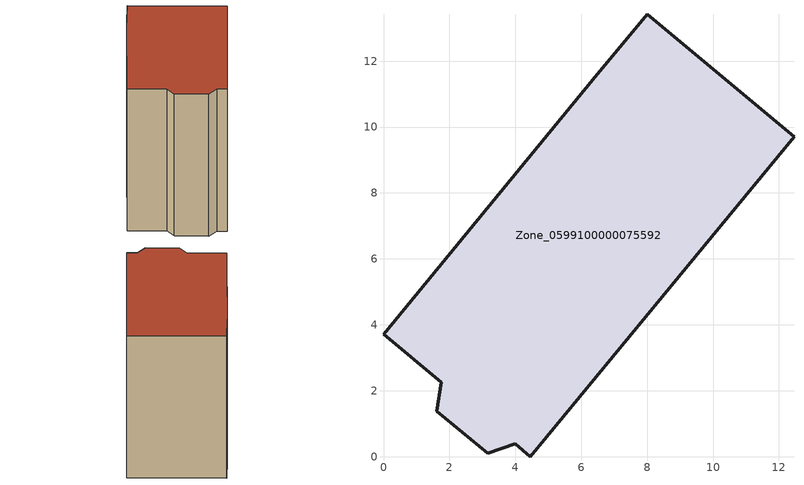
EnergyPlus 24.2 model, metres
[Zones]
Zone_0599100000075592
 floor ground (C_G): 8,13.42 12.46,9.7 4.45,0 3.99,0.38 3.16,0.1 1.62,1.38 1.75,2.25 0,3.71 6.35,11.44 z0
 wall outside (C_F): 1.75,2.25 1.62,1.38 3.16,0.1 3.99,0.38 4.45,0 12.46,9.7 8,13.42 6.35,11.44 0,3.71 1.75,2.25 z0:8.9
 roof outside (C_R): 6.35,11.44 0,3.71 1.75,2.25 1.62,1.38 3.16,0.1 3.99,0.38 4.45,0 12.46,9.7 8,13.42 z8.9
[BUILDING]
Pand.0599100000075592: North Axis=0; Terrain=City; Loads Convergence Tolerance Value=0.04; Temperature Convergence Tolerance Value=0.4; Solar Distribution=FullExterior; Maximum Number of Warmup Days=25; Minimum Number of Warmup Days=1
[Site:Location]
Rotterdam.The.Hague.AP_ZH_NLD Design_Conditions: Latitude=51.96; Longitude=4.45; Time Zone=1; Elevation=-4.5
[SITE:GROUNDTEMPERATURE:BUILDINGSURFACE]
18, 18, 18, 18, 18, 18, 18, 18, 18, 18, 18, 18
[MATERIAL] Thermal Absorptance=0.9; Solar Absorptance=0.7; Visible Absorptance=0.7
Name | Roughness | Thickness | Conductivity | Density | Specific Heat
G.TI.1946-1964 | MediumSmooth | 0.15 | 1 | 540 | 1210
F.TI.1946-1964 | Rough | 0.3 | 0.857143 | 1920 | 840
R.TI.1946-1964 | MediumRough | 0.2 | 0.277778 | 1500 | 1000
[CONSTRUCTION]
C_G: G.TI.1946-1964
C_F: F.TI.1946-1964
C_R: R.TI.1946-1964
[ZONE]
Zone_0599100000075592: Type=1; Multiplier=1; Ceiling Height=Autocalculate; Volume=Autocalculate; Floor Area=autocalculate; Part of Total Floor Area=Yes
[ZONEINFILTRATION:DESIGNFLOWRATE]
Infil_Zone_0599100000075592: Zone or ZoneList or Space or SpaceList=Zone_0599100000075592; Schedule=AlwaysOn; Design Flow Rate Calculation Method=Flow/Area; Flow Rate per Floor Area=0.003; Constant Term Coefficient=1; Temperature Term Coefficient=0; Velocity Term Coefficient=0; Velocity Squared Term Coefficient=0
[HVACTEMPLATE:ZONE:IDEALLOADSAIRSYSTEM]
Zone_0599100000075592: Maximum Heating Supply Air Temperature=50; Minimum Cooling Supply Air Temperature=13; Maximum Heating Supply Air Humidity Ratio=0.0156; Minimum Cooling Supply Air Humidity Ratio=0.0077; Heating Limit=NoLimit; Cooling Limit=NoLimit; Dehumidification Control Type=ConstantSensibleHeatRatio; Cooling Sensible Heat Ratio=0.7; Dehumidification Setpoint=60; Humidification Control Type=None; Humidification Setpoint=30; Outdoor Air Method=None; Outdoor Air Flow Rate per Person=0.00944; Outdoor Air Flow Rate per Zone Floor Area=0; Outdoor Air Flow Rate per Zone=0; Demand Controlled Ventilation Type=None; Outdoor Air Economizer Type=NoEconomizer; Heat Recovery Type=None; Sensible Heat Recovery Effectiveness=0.7; Latent Heat Recovery Effectiveness=0.65
[ZONECONTROL:THERMOSTAT]
ThermostatControl_Zone_0599100000075592: Zone or ZoneList=Zone_0599100000075592; Control Type Schedule=DualSetpointControlType; Control 1=Thermostat_Zone_0599100000075592; Temperature Difference Between Cutout And Setpoint=0
[THERMOSTATSETPOINT:DUALSETPOINT]
Thermostat_Zone_0599100000075592: Heating Setpoint Temperature Schedule=HeatingSetpoint_Zone_0599100000075592; Cooling Setpoint Temperature Schedule=CoolingSetpoint_Zone_0599100000075592
[SCHEDULE:COMPACT]
HeatingSetpoint_Zone_0599100000075592: Through: 12/31, For: AllDays, Until: 24:00, 21
CoolingSetpoint_Zone_0599100000075592: Through: 12/31, For: AllDays, Until: 24:00, 24
DualSetpointControlType: Through: 12/31, For: AllDays, Until: 24:00, 4
AlwaysOn: Through: 12/31, For: AllDays, Until: 24:00, 1
